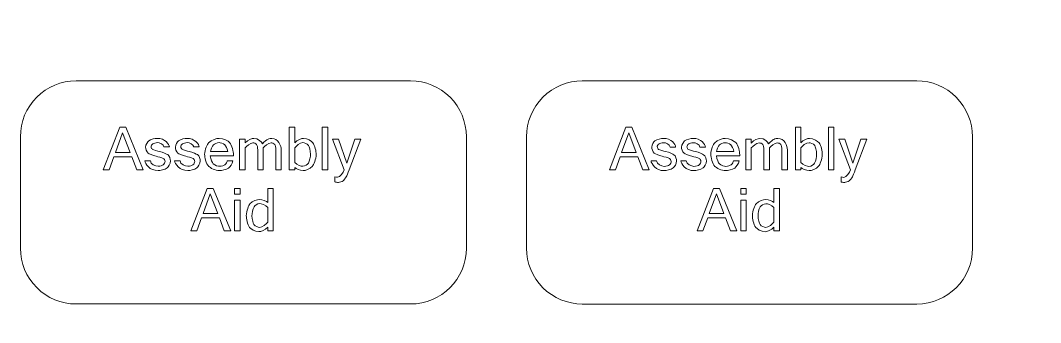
# Model space of a CAD drawing. Header units: inches. Extents: x -18 to -5.3, y 0.3 to 12.1.
# Drawn here: x -14.938 to -10.363, y 3.727 to 5.081 of the extents above; entities that cross this region are included whole.
import ezdxf

# ---------------------------------------------------------------- set-up
doc = ezdxf.new("R2010")
doc.units = ezdxf.units.IN
doc.header["$MEASUREMENT"] = 0
doc.layers.add('VISIBLE', color=7, linetype='Continuous')

msp = doc.modelspace()

# ---------------------------------------------------------------- linework, layer by layer
at = {"layer": 'VISIBLE', "color": 250, "lineweight": 9}
for points, knots in [([(-7.5295, 6.4109), (-7.7089, 6.4796), (-7.8883, 6.5485), (-8.0123, 6.6725), (-8.0123, 6.6725), (-8.1995, 6.8595), (-8.261, 7.1723), (-8.2113, 7.4766), (-8.2113, 7.4766), (-8.1354, 7.9419), (-7.7998, 8.3877), (-7.9305, 8.7112), (-7.9305, 8.7112), (-8.0477, 9.0016), (-8.5405, 9.1936), (-8.9703, 9.1698), (-8.9703, 9.1698), (-9.3434, 9.1491), (-9.6691, 8.9658), (-9.8536, 8.7303), (-9.8536, 8.7303), (-10.501, 7.9043), (-9.4138, 6.4354), (-8.9621, 5.387), (-8.9621, 5.387), (-8.7746, 4.9517), (-8.6966, 4.5889), (-8.3726, 4.0769), (-8.3726, 4.0769), (-8.2668, 3.9097), (-8.1347, 3.7266), (-8.0122, 3.7764), (-8.0122, 3.7764), (-7.9611, 3.7972), (-7.9117, 3.8585), (-7.8549, 3.8929), (-7.8549, 3.8929), (-7.7966, 3.9282), (-7.7305, 3.9353), (-7.6614, 3.9314)], [0, 0, 0, 0, 0.1, 0.1, 0.1, 0.1, 0.2, 0.2, 0.2, 0.2, 0.3, 0.3, 0.3, 0.3, 0.4, 0.4, 0.4, 0.4, 0.5, 0.5, 0.5, 0.5, 0.6, 0.6, 0.6, 0.6, 0.7, 0.7, 0.7, 0.7, 0.8, 0.8, 0.8, 0.8, 0.9, 0.9, 0.9, 0.9, 1, 1, 1, 1]), ([(-14.6877, 4.8099), (-14.754, 4.8099), (-14.8175, 4.7836), (-14.8644, 4.7367), (-14.8644, 4.7367), (-14.9113, 4.6898), (-14.9377, 4.6262), (-14.9377, 4.5599)], [0, 0, 0, 0, 0.5, 0.5, 0.5, 0.5, 1, 1, 1, 1]), ([(-12.9377, 4.5599), (-12.9377, 4.6262), (-12.964, 4.6898), (-13.0109, 4.7367), (-13.0109, 4.7367), (-13.0578, 4.7836), (-13.1213, 4.8099), (-13.1877, 4.8099)], [0, 0, 0, 0, 0.5, 0.5, 0.5, 0.5, 1, 1, 1, 1]), ([(-12.4178, 4.8098), (-12.4841, 4.8098), (-12.5477, 4.7835), (-12.5946, 4.7366), (-12.5946, 4.7366), (-12.6415, 4.6897), (-12.6678, 4.6261), (-12.6678, 4.5598)], [0, 0, 0, 0, 0.5, 0.5, 0.5, 0.5, 1, 1, 1, 1]), ([(-10.6678, 4.5598), (-10.6678, 4.6261), (-10.6942, 4.6897), (-10.7411, 4.7366), (-10.7411, 4.7366), (-10.7879, 4.7835), (-10.8515, 4.8098), (-10.9178, 4.8098)], [0, 0, 0, 0, 0.5, 0.5, 0.5, 0.5, 1, 1, 1, 1]), ([(-14.9377, 4.0599), (-14.9377, 3.9936), (-14.9113, 3.93), (-14.8644, 3.8832), (-14.8644, 3.8832), (-14.8175, 3.8363), (-14.754, 3.8099), (-14.6877, 3.8099)], [0, 0, 0, 0, 0.5, 0.5, 0.5, 0.5, 1, 1, 1, 1]), ([(-12.6678, 4.0598), (-12.6678, 3.9935), (-12.6415, 3.9299), (-12.5946, 3.883), (-12.5946, 3.883), (-12.5477, 3.8362), (-12.4841, 3.8098), (-12.4178, 3.8098)], [0, 0, 0, 0, 0.5, 0.5, 0.5, 0.5, 1, 1, 1, 1])]:
    msp.add_open_spline(points, degree=3, knots=knots, dxfattribs=at)
for points in [[(-13.1877, 4.8099), (-13.1877, 4.8099), (-14.6877, 4.8099), (-14.6877, 4.8099)], [(-13.1877, 4.8099), (-13.1877, 4.8099), (-13.1877, 4.8099), (-13.1877, 4.8099)], [(-10.9178, 4.8098), (-10.9178, 4.8098), (-12.4178, 4.8098), (-12.4178, 4.8098)], [(-10.9178, 4.8098), (-10.9178, 4.8098), (-10.9178, 4.8098), (-10.9178, 4.8098)], [(-14.9377, 4.5599), (-14.9377, 4.5599), (-14.9377, 4.5599), (-14.9377, 4.5599)], [(-14.9377, 4.5599), (-14.9377, 4.5599), (-14.9377, 4.0599), (-14.9377, 4.0599)], [(-12.9377, 4.5599), (-12.9377, 4.5599), (-12.9377, 4.5599), (-12.9377, 4.5599)], [(-12.9377, 4.0599), (-12.9377, 4.0599), (-12.9377, 4.5599), (-12.9377, 4.5599)], [(-12.6678, 4.5598), (-12.6678, 4.5598), (-12.6678, 4.5598), (-12.6678, 4.5598)], [(-12.6678, 4.5598), (-12.6678, 4.5598), (-12.6678, 4.0598), (-12.6678, 4.0598)], [(-10.6678, 4.5598), (-10.6678, 4.5598), (-10.6678, 4.5598), (-10.6678, 4.5598)], [(-10.6678, 4.0598), (-10.6678, 4.0598), (-10.6678, 4.5598), (-10.6678, 4.5598)], [(-13.1877, 3.8099), (-13.0496, 3.8099), (-12.9377, 3.9219), (-12.9377, 4.0599)], [(-10.9178, 3.8098), (-10.7798, 3.8098), (-10.6678, 3.9217), (-10.6678, 4.0598)], [(-14.6877, 3.8099), (-14.6877, 3.8099), (-13.1877, 3.8099), (-13.1877, 3.8099)], [(-13.1877, 3.8099), (-13.1877, 3.8099), (-13.1877, 3.8099), (-13.1877, 3.8099)], [(-12.4178, 3.8098), (-12.4178, 3.8098), (-10.9178, 3.8098), (-10.9178, 3.8098)], [(-10.9178, 3.8098), (-10.9178, 3.8098), (-10.9178, 3.8098), (-10.9178, 3.8098)]]:
    msp.add_open_spline(points, degree=3, dxfattribs=at)
at = {"layer": 'VISIBLE', "color": 1, "lineweight": 9}
for points in [[(-14.5659, 4.411), (-14.5659, 4.411), (-14.4925, 4.6019), (-14.4925, 4.6019)], [(-14.4791, 4.5777), (-14.4791, 4.5777), (-14.5112, 4.4891), (-14.5112, 4.4891)], [(-14.4925, 4.6019), (-14.4925, 4.6019), (-14.4653, 4.6019), (-14.4653, 4.6019)], [(-14.4925, 4.6019), (-14.4925, 4.6019), (-14.4925, 4.6019), (-14.4925, 4.6019)], [(-14.4456, 4.4891), (-14.4456, 4.4891), (-14.4791, 4.5777), (-14.4791, 4.5777)], [(-14.4791, 4.5777), (-14.4791, 4.5777), (-14.4791, 4.5777), (-14.4791, 4.5777)], [(-14.4653, 4.6019), (-14.4653, 4.6019), (-14.3874, 4.411), (-14.3874, 4.411)], [(-14.4653, 4.6019), (-14.4653, 4.6019), (-14.4653, 4.6019), (-14.4653, 4.6019)], [(-13.7323, 4.6019), (-13.7323, 4.6019), (-13.7323, 4.6019), (-13.7323, 4.6019)], [(-13.7323, 4.411), (-13.7323, 4.411), (-13.7323, 4.6019), (-13.7323, 4.6019)], [(-13.7323, 4.6019), (-13.7323, 4.6019), (-13.7077, 4.6019), (-13.7077, 4.6019)], [(-13.7077, 4.6019), (-13.7077, 4.6019), (-13.7077, 4.6019), (-13.7077, 4.6019)], [(-13.7077, 4.6019), (-13.7077, 4.6019), (-13.7077, 4.5325), (-13.7077, 4.5325)], [(-13.7077, 4.6019), (-13.7077, 4.6019), (-13.7077, 4.6019), (-13.7077, 4.6019)], [(-13.5839, 4.6019), (-13.5839, 4.6019), (-13.5839, 4.6019), (-13.5839, 4.6019)], [(-13.5839, 4.411), (-13.5839, 4.411), (-13.5839, 4.6019), (-13.5839, 4.6019)], [(-13.5839, 4.6019), (-13.5839, 4.6019), (-13.5593, 4.6019), (-13.5593, 4.6019)], [(-13.5593, 4.6019), (-13.5593, 4.6019), (-13.5593, 4.6019), (-13.5593, 4.6019)], [(-13.5593, 4.6019), (-13.5593, 4.6019), (-13.5593, 4.6019), (-13.5593, 4.6019)], [(-13.5593, 4.6019), (-13.5593, 4.6019), (-13.5593, 4.411), (-13.5593, 4.411)], [(-12.2961, 4.4108), (-12.2961, 4.4108), (-12.2227, 4.6018), (-12.2227, 4.6018)], [(-12.2093, 4.5775), (-12.2093, 4.5775), (-12.2414, 4.489), (-12.2414, 4.489)], [(-12.2227, 4.6018), (-12.2227, 4.6018), (-12.1955, 4.6018), (-12.1955, 4.6018)], [(-12.2227, 4.6018), (-12.2227, 4.6018), (-12.2227, 4.6018), (-12.2227, 4.6018)], [(-12.1757, 4.489), (-12.1757, 4.489), (-12.2093, 4.5775), (-12.2093, 4.5775)], [(-12.2093, 4.5775), (-12.2093, 4.5775), (-12.2093, 4.5775), (-12.2093, 4.5775)], [(-12.1955, 4.6018), (-12.1955, 4.6018), (-12.1176, 4.4108), (-12.1176, 4.4108)], [(-12.1955, 4.6018), (-12.1955, 4.6018), (-12.1955, 4.6018), (-12.1955, 4.6018)], [(-11.4625, 4.6018), (-11.4625, 4.6018), (-11.4625, 4.6018), (-11.4625, 4.6018)], [(-11.4625, 4.4108), (-11.4625, 4.4108), (-11.4625, 4.6018), (-11.4625, 4.6018)], [(-11.4625, 4.6018), (-11.4625, 4.6018), (-11.4379, 4.6018), (-11.4379, 4.6018)], [(-11.4379, 4.6018), (-11.4379, 4.6018), (-11.4379, 4.6018), (-11.4379, 4.6018)], [(-11.4379, 4.6018), (-11.4379, 4.6018), (-11.4379, 4.5324), (-11.4379, 4.5324)], [(-11.4379, 4.6018), (-11.4379, 4.6018), (-11.4379, 4.6018), (-11.4379, 4.6018)], [(-11.3141, 4.6018), (-11.3141, 4.6018), (-11.3141, 4.6018), (-11.3141, 4.6018)], [(-11.3141, 4.4108), (-11.3141, 4.4108), (-11.3141, 4.6018), (-11.3141, 4.6018)], [(-11.3141, 4.6018), (-11.3141, 4.6018), (-11.2895, 4.6018), (-11.2895, 4.6018)], [(-11.2895, 4.6018), (-11.2895, 4.6018), (-11.2895, 4.6018), (-11.2895, 4.6018)], [(-11.2895, 4.6018), (-11.2895, 4.6018), (-11.2895, 4.6018), (-11.2895, 4.6018)], [(-11.2895, 4.6018), (-11.2895, 4.6018), (-11.2895, 4.4108), (-11.2895, 4.4108)], [(-14.3762, 4.5125), (-14.3762, 4.524), (-14.3669, 4.5372), (-14.3622, 4.541)], [(-14.3622, 4.541), (-14.3529, 4.5485), (-14.3326, 4.5523), (-14.3247, 4.5523)], [(-14.3231, 4.5331), (-14.3313, 4.5331), (-14.3408, 4.53), (-14.3435, 4.5284)], [(-14.3247, 4.5523), (-14.2886, 4.5523), (-14.2697, 4.5265), (-14.2693, 4.5136)], [(-14.2938, 4.5136), (-14.2946, 4.5266), (-14.3137, 4.5331), (-14.3231, 4.5331)], [(-14.2428, 4.5125), (-14.2428, 4.524), (-14.2335, 4.5372), (-14.2288, 4.541)], [(-14.2288, 4.541), (-14.2195, 4.5485), (-14.1992, 4.5523), (-14.1914, 4.5523)], [(-14.1897, 4.5331), (-14.1979, 4.5331), (-14.2074, 4.53), (-14.2101, 4.5284)], [(-14.1914, 4.5523), (-14.1552, 4.5523), (-14.1363, 4.5265), (-14.1359, 4.5136)], [(-14.1604, 4.5136), (-14.1612, 4.5266), (-14.1804, 4.5331), (-14.1897, 4.5331)], [(-14.1115, 4.48), (-14.1115, 4.5025), (-14.0995, 4.5266), (-14.0935, 4.533)], [(-14.0935, 4.533), (-14.0816, 4.5459), (-14.0564, 4.5523), (-14.0467, 4.5523)], [(-14.0467, 4.5331), (-14.0566, 4.5331), (-14.0685, 4.5265), (-14.072, 4.5233)], [(-14.0467, 4.5523), (-14.0271, 4.5523), (-14.0054, 4.5397), (-13.9996, 4.5334)], [(-14.0212, 4.5232), (-14.0282, 4.5298), (-14.0417, 4.5331), (-14.0467, 4.5331)], [(-13.9996, 4.5334), (-13.9878, 4.5208), (-13.9819, 4.4915), (-13.9819, 4.48)], [(-13.9544, 4.5491), (-13.9544, 4.5491), (-13.9298, 4.5491), (-13.9298, 4.5491)], [(-13.9544, 4.5491), (-13.9544, 4.5491), (-13.9544, 4.5491), (-13.9544, 4.5491)], [(-13.9544, 4.411), (-13.9544, 4.411), (-13.9544, 4.5491), (-13.9544, 4.5491)], [(-13.9298, 4.5316), (-13.9182, 4.5454), (-13.8982, 4.5523), (-13.8912, 4.5523)], [(-13.9298, 4.5491), (-13.9298, 4.5491), (-13.9298, 4.5491), (-13.9298, 4.5491)], [(-13.9298, 4.5491), (-13.9298, 4.5491), (-13.9298, 4.5491), (-13.9298, 4.5491)], [(-13.9298, 4.5491), (-13.9298, 4.5491), (-13.9298, 4.5316), (-13.9298, 4.5316)], [(-13.8949, 4.532), (-13.9068, 4.532), (-13.9241, 4.5173), (-13.9298, 4.5099)], [(-13.8782, 4.5248), (-13.8815, 4.5296), (-13.891, 4.532), (-13.8949, 4.532)], [(-13.8912, 4.5523), (-13.8709, 4.5523), (-13.8553, 4.5356), (-13.8525, 4.5273)], [(-13.8525, 4.5273), (-13.8432, 4.5381), (-13.8322, 4.5465), (-13.829, 4.5479)], [(-13.8137, 4.532), (-13.8256, 4.532), (-13.843, 4.5173), (-13.8488, 4.5099)], [(-13.829, 4.5479), (-13.8226, 4.5508), (-13.8132, 4.5523), (-13.8101, 4.5523)], [(-13.7972, 4.5248), (-13.8005, 4.5296), (-13.8099, 4.532), (-13.8137, 4.532)], [(-13.8101, 4.5523), (-13.7818, 4.5523), (-13.7676, 4.5183), (-13.7676, 4.5013)], [(-13.7077, 4.5325), (-13.6967, 4.5457), (-13.6759, 4.5523), (-13.6682, 4.5523)], [(-13.6704, 4.5331), (-13.684, 4.5331), (-13.7021, 4.5173), (-13.7077, 4.5094)], [(-13.6456, 4.5199), (-13.6516, 4.5287), (-13.6651, 4.5331), (-13.6704, 4.5331)], [(-13.6682, 4.5523), (-13.6501, 4.5523), (-13.6312, 4.5394), (-13.6262, 4.533)], [(-13.6262, 4.533), (-13.6163, 4.5202), (-13.6114, 4.492), (-13.6114, 4.4812)], [(-13.5376, 4.5491), (-13.5376, 4.5491), (-13.5111, 4.5491), (-13.5111, 4.5491)], [(-13.4854, 4.411), (-13.4854, 4.411), (-13.5376, 4.5491), (-13.5376, 4.5491)], [(-13.5111, 4.5491), (-13.5111, 4.5491), (-13.4745, 4.441), (-13.4745, 4.441)], [(-13.5111, 4.5491), (-13.5111, 4.5491), (-13.5111, 4.5491), (-13.5111, 4.5491)], [(-13.4745, 4.441), (-13.4745, 4.441), (-13.4379, 4.5491), (-13.4379, 4.5491)], [(-13.4113, 4.5491), (-13.4113, 4.5491), (-13.4635, 4.411), (-13.4635, 4.411)], [(-13.4379, 4.5491), (-13.4379, 4.5491), (-13.4379, 4.5491), (-13.4379, 4.5491)], [(-13.4379, 4.5491), (-13.4379, 4.5491), (-13.4113, 4.5491), (-13.4113, 4.5491)], [(-13.4113, 4.5491), (-13.4113, 4.5491), (-13.4113, 4.5491), (-13.4113, 4.5491)], [(-13.4113, 4.5491), (-13.4113, 4.5491), (-13.4113, 4.5491), (-13.4113, 4.5491)], [(-12.1064, 4.5124), (-12.1064, 4.5239), (-12.0971, 4.5371), (-12.0924, 4.5409)], [(-12.0924, 4.5409), (-12.083, 4.5484), (-12.0628, 4.5522), (-12.0549, 4.5522)], [(-12.0533, 4.533), (-12.0615, 4.533), (-12.071, 4.5299), (-12.0737, 4.5283)], [(-12.0549, 4.5522), (-12.0187, 4.5522), (-11.9999, 4.5264), (-11.9995, 4.5135)], [(-12.024, 4.5135), (-12.0248, 4.5265), (-12.0439, 4.533), (-12.0533, 4.533)], [(-11.973, 4.5124), (-11.973, 4.5239), (-11.9637, 4.5371), (-11.959, 4.5409)], [(-11.959, 4.5409), (-11.9496, 4.5484), (-11.9294, 4.5522), (-11.9215, 4.5522)], [(-11.9199, 4.533), (-11.9281, 4.533), (-11.9376, 4.5299), (-11.9403, 4.5283)], [(-11.9215, 4.5522), (-11.8853, 4.5522), (-11.8665, 4.5264), (-11.8661, 4.5135)], [(-11.8906, 4.5135), (-11.8914, 4.5265), (-11.9105, 4.533), (-11.9199, 4.533)], [(-11.8417, 4.4799), (-11.8417, 4.5024), (-11.8297, 4.5265), (-11.8237, 4.5329)], [(-11.8237, 4.5329), (-11.8118, 4.5457), (-11.7865, 4.5522), (-11.7769, 4.5522)], [(-11.7769, 4.533), (-11.7867, 4.533), (-11.7987, 4.5264), (-11.8022, 4.5231)], [(-11.7769, 4.5522), (-11.7572, 4.5522), (-11.7356, 4.5396), (-11.7297, 4.5333)], [(-11.7514, 4.5231), (-11.7584, 4.5297), (-11.7719, 4.533), (-11.7769, 4.533)], [(-11.7297, 4.5333), (-11.718, 4.5207), (-11.7121, 4.4914), (-11.7121, 4.4799)], [(-11.6846, 4.549), (-11.6846, 4.549), (-11.66, 4.549), (-11.66, 4.549)], [(-11.6846, 4.549), (-11.6846, 4.549), (-11.6846, 4.549), (-11.6846, 4.549)], [(-11.6846, 4.4108), (-11.6846, 4.4108), (-11.6846, 4.549), (-11.6846, 4.549)], [(-11.66, 4.5314), (-11.6484, 4.5453), (-11.6284, 4.5522), (-11.6213, 4.5522)], [(-11.66, 4.549), (-11.66, 4.549), (-11.66, 4.549), (-11.66, 4.549)], [(-11.66, 4.549), (-11.66, 4.549), (-11.66, 4.549), (-11.66, 4.549)], [(-11.66, 4.549), (-11.66, 4.549), (-11.66, 4.5314), (-11.66, 4.5314)], [(-11.6251, 4.5319), (-11.637, 4.5319), (-11.6543, 4.5172), (-11.66, 4.5098)], [(-11.6084, 4.5247), (-11.6117, 4.5295), (-11.6211, 4.5319), (-11.6251, 4.5319)], [(-11.6213, 4.5522), (-11.6011, 4.5522), (-11.5854, 4.5355), (-11.5827, 4.5272)], [(-11.5827, 4.5272), (-11.5734, 4.538), (-11.5624, 4.5464), (-11.5592, 4.5478)], [(-11.5439, 4.5319), (-11.5558, 4.5319), (-11.5732, 4.5172), (-11.579, 4.5098)], [(-11.5592, 4.5478), (-11.5528, 4.5507), (-11.5434, 4.5522), (-11.5403, 4.5522)], [(-11.5274, 4.5247), (-11.5307, 4.5295), (-11.5401, 4.5319), (-11.5439, 4.5319)], [(-11.5403, 4.5522), (-11.512, 4.5522), (-11.4978, 4.5182), (-11.4978, 4.5012)], [(-11.4379, 4.5324), (-11.4269, 4.5456), (-11.4061, 4.5522), (-11.3984, 4.5522)], [(-11.4005, 4.533), (-11.4142, 4.533), (-11.4322, 4.5172), (-11.4379, 4.5093)], [(-11.3758, 4.5198), (-11.3818, 4.5286), (-11.3953, 4.533), (-11.4005, 4.533)], [(-11.3984, 4.5522), (-11.3803, 4.5522), (-11.3614, 4.5393), (-11.3564, 4.5329)], [(-11.3564, 4.5329), (-11.3465, 4.5201), (-11.3416, 4.4919), (-11.3416, 4.4811)], [(-11.2678, 4.549), (-11.2678, 4.549), (-11.2413, 4.549), (-11.2413, 4.549)], [(-11.2156, 4.4108), (-11.2156, 4.4108), (-11.2678, 4.549), (-11.2678, 4.549)], [(-11.2413, 4.549), (-11.2413, 4.549), (-11.2046, 4.4409), (-11.2046, 4.4409)], [(-11.2413, 4.549), (-11.2413, 4.549), (-11.2413, 4.549), (-11.2413, 4.549)], [(-11.2046, 4.4409), (-11.2046, 4.4409), (-11.1681, 4.549), (-11.1681, 4.549)], [(-11.1415, 4.549), (-11.1415, 4.549), (-11.1937, 4.4108), (-11.1937, 4.4108)], [(-11.1681, 4.549), (-11.1681, 4.549), (-11.1681, 4.549), (-11.1681, 4.549)], [(-11.1681, 4.549), (-11.1681, 4.549), (-11.1415, 4.549), (-11.1415, 4.549)], [(-11.1415, 4.549), (-11.1415, 4.549), (-11.1415, 4.549), (-11.1415, 4.549)], [(-11.1415, 4.549), (-11.1415, 4.549), (-11.1415, 4.549), (-11.1415, 4.549)], [(-14.5112, 4.4891), (-14.5112, 4.4891), (-14.4456, 4.4891), (-14.4456, 4.4891)], [(-14.4456, 4.4891), (-14.4456, 4.4891), (-14.4456, 4.4891), (-14.4456, 4.4891)], [(-14.3649, 4.486), (-14.3725, 4.491), (-14.3762, 4.5062), (-14.3762, 4.5125)], [(-14.3292, 4.4723), (-14.3455, 4.4764), (-14.3612, 4.4834), (-14.3649, 4.486)], [(-14.3435, 4.5284), (-14.349, 4.5253), (-14.3517, 4.5178), (-14.3517, 4.5148)], [(-14.3517, 4.5148), (-14.3517, 4.5094), (-14.3475, 4.5043), (-14.3455, 4.5031)], [(-14.3455, 4.5031), (-14.3413, 4.5007), (-14.3225, 4.4955), (-14.3142, 4.4935)], [(-14.3142, 4.4935), (-14.2975, 4.4894), (-14.281, 4.482), (-14.2769, 4.4793)], [(-14.2693, 4.5136), (-14.2693, 4.5136), (-14.2938, 4.5136), (-14.2938, 4.5136)], [(-14.2693, 4.5136), (-14.2693, 4.5136), (-14.2693, 4.5136), (-14.2693, 4.5136)], [(-14.2315, 4.486), (-14.2391, 4.491), (-14.2428, 4.5062), (-14.2428, 4.5125)], [(-14.1958, 4.4723), (-14.2121, 4.4764), (-14.2278, 4.4834), (-14.2315, 4.486)], [(-14.2101, 4.5284), (-14.2156, 4.5253), (-14.2183, 4.5178), (-14.2183, 4.5148)], [(-14.2183, 4.5148), (-14.2183, 4.5094), (-14.2141, 4.5043), (-14.2121, 4.5031)], [(-14.2121, 4.5031), (-14.2079, 4.5007), (-14.1891, 4.4955), (-14.1808, 4.4935)], [(-14.1808, 4.4935), (-14.1641, 4.4894), (-14.1476, 4.482), (-14.1435, 4.4793)], [(-14.1359, 4.5136), (-14.1359, 4.5136), (-14.1604, 4.5136), (-14.1604, 4.5136)], [(-14.1359, 4.5136), (-14.1359, 4.5136), (-14.1359, 4.5136), (-14.1359, 4.5136)], [(-14.072, 4.5233), (-14.079, 4.5167), (-14.0844, 4.5001), (-14.0854, 4.4934)], [(-14.0854, 4.4934), (-14.0854, 4.4934), (-14.0079, 4.4934), (-14.0079, 4.4934)], [(-14.0079, 4.4934), (-14.0098, 4.5067), (-14.0178, 4.5199), (-14.0212, 4.5232)], [(-14.0079, 4.4934), (-14.0079, 4.4934), (-14.0079, 4.4934), (-14.0079, 4.4934)], [(-13.9298, 4.5099), (-13.9298, 4.5099), (-13.9298, 4.5099), (-13.9298, 4.5099)], [(-13.9298, 4.5099), (-13.9298, 4.5099), (-13.9298, 4.411), (-13.9298, 4.411)], [(-13.8733, 4.5003), (-13.8733, 4.5118), (-13.8766, 4.5223), (-13.8782, 4.5248)], [(-13.8733, 4.5003), (-13.8733, 4.5003), (-13.8733, 4.5003), (-13.8733, 4.5003)], [(-13.8733, 4.411), (-13.8733, 4.411), (-13.8733, 4.5003), (-13.8733, 4.5003)], [(-13.8488, 4.5099), (-13.8488, 4.5099), (-13.8488, 4.5099), (-13.8488, 4.5099)], [(-13.8488, 4.5099), (-13.8488, 4.5099), (-13.8488, 4.411), (-13.8488, 4.411)], [(-13.7922, 4.5003), (-13.7922, 4.5118), (-13.7956, 4.5223), (-13.7972, 4.5248)], [(-13.7922, 4.5003), (-13.7922, 4.5003), (-13.7922, 4.5003), (-13.7922, 4.5003)], [(-13.7922, 4.411), (-13.7922, 4.411), (-13.7922, 4.5003), (-13.7922, 4.5003)], [(-13.7676, 4.5013), (-13.7676, 4.5013), (-13.7676, 4.5013), (-13.7676, 4.5013)], [(-13.7676, 4.5013), (-13.7676, 4.5013), (-13.7676, 4.411), (-13.7676, 4.411)], [(-13.7077, 4.5094), (-13.7077, 4.5094), (-13.7077, 4.5094), (-13.7077, 4.5094)], [(-13.7077, 4.5094), (-13.7077, 4.5094), (-13.7077, 4.4438), (-13.7077, 4.4438)], [(-13.6368, 4.4812), (-13.6368, 4.4982), (-13.6427, 4.5155), (-13.6456, 4.5199)], [(-12.2414, 4.489), (-12.2414, 4.489), (-12.1757, 4.489), (-12.1757, 4.489)], [(-12.1757, 4.489), (-12.1757, 4.489), (-12.1757, 4.489), (-12.1757, 4.489)], [(-12.0951, 4.4858), (-12.1026, 4.4909), (-12.1064, 4.5061), (-12.1064, 4.5124)], [(-12.0594, 4.4722), (-12.0757, 4.4763), (-12.0914, 4.4833), (-12.0951, 4.4858)], [(-12.0737, 4.5283), (-12.0792, 4.5252), (-12.0819, 4.5176), (-12.0819, 4.5147)], [(-12.0819, 4.5147), (-12.0819, 4.5092), (-12.0777, 4.5042), (-12.0756, 4.503)], [(-12.0756, 4.503), (-12.0715, 4.5006), (-12.0527, 4.4954), (-12.0443, 4.4934)], [(-12.0443, 4.4934), (-12.0276, 4.4893), (-12.0112, 4.4819), (-12.0071, 4.4792)], [(-11.9995, 4.5135), (-11.9995, 4.5135), (-12.024, 4.5135), (-12.024, 4.5135)], [(-11.9995, 4.5135), (-11.9995, 4.5135), (-11.9995, 4.5135), (-11.9995, 4.5135)], [(-11.9617, 4.4858), (-11.9692, 4.4909), (-11.973, 4.5061), (-11.973, 4.5124)], [(-11.926, 4.4722), (-11.9423, 4.4763), (-11.958, 4.4833), (-11.9617, 4.4858)], [(-11.9403, 4.5283), (-11.9458, 4.5252), (-11.9485, 4.5176), (-11.9485, 4.5147)], [(-11.9485, 4.5147), (-11.9485, 4.5092), (-11.9443, 4.5042), (-11.9422, 4.503)], [(-11.9422, 4.503), (-11.9381, 4.5006), (-11.9193, 4.4954), (-11.9109, 4.4934)], [(-11.9109, 4.4934), (-11.8942, 4.4893), (-11.8778, 4.4819), (-11.8737, 4.4792)], [(-11.8661, 4.5135), (-11.8661, 4.5135), (-11.8906, 4.5135), (-11.8906, 4.5135)], [(-11.8661, 4.5135), (-11.8661, 4.5135), (-11.8661, 4.5135), (-11.8661, 4.5135)], [(-11.8022, 4.5231), (-11.8092, 4.5166), (-11.8146, 4.4999), (-11.8156, 4.4933)], [(-11.8156, 4.4933), (-11.8156, 4.4933), (-11.738, 4.4933), (-11.738, 4.4933)], [(-11.738, 4.4933), (-11.74, 4.5065), (-11.7479, 4.5198), (-11.7514, 4.5231)], [(-11.738, 4.4933), (-11.738, 4.4933), (-11.738, 4.4933), (-11.738, 4.4933)], [(-11.66, 4.5098), (-11.66, 4.5098), (-11.66, 4.5098), (-11.66, 4.5098)], [(-11.66, 4.5098), (-11.66, 4.5098), (-11.66, 4.4108), (-11.66, 4.4108)], [(-11.6035, 4.5002), (-11.6035, 4.5117), (-11.6068, 4.5222), (-11.6084, 4.5247)], [(-11.6035, 4.5002), (-11.6035, 4.5002), (-11.6035, 4.5002), (-11.6035, 4.5002)], [(-11.6035, 4.4108), (-11.6035, 4.4108), (-11.6035, 4.5002), (-11.6035, 4.5002)], [(-11.579, 4.5098), (-11.579, 4.5098), (-11.579, 4.5098), (-11.579, 4.5098)], [(-11.579, 4.5098), (-11.579, 4.5098), (-11.579, 4.4108), (-11.579, 4.4108)], [(-11.5224, 4.5002), (-11.5224, 4.5117), (-11.5257, 4.5222), (-11.5274, 4.5247)], [(-11.5224, 4.5002), (-11.5224, 4.5002), (-11.5224, 4.5002), (-11.5224, 4.5002)], [(-11.5224, 4.4108), (-11.5224, 4.4108), (-11.5224, 4.5002), (-11.5224, 4.5002)], [(-11.4978, 4.5012), (-11.4978, 4.5012), (-11.4978, 4.5012), (-11.4978, 4.5012)], [(-11.4978, 4.5012), (-11.4978, 4.5012), (-11.4978, 4.4108), (-11.4978, 4.4108)], [(-11.4379, 4.5093), (-11.4379, 4.5093), (-11.4379, 4.5093), (-11.4379, 4.5093)], [(-11.4379, 4.5093), (-11.4379, 4.5093), (-11.4379, 4.4437), (-11.4379, 4.4437)], [(-11.3669, 4.4811), (-11.3669, 4.4981), (-11.3729, 4.5154), (-11.3758, 4.5198)], [(-14.518, 4.4691), (-14.518, 4.4691), (-14.5391, 4.411), (-14.5391, 4.411)], [(-14.518, 4.4691), (-14.518, 4.4691), (-14.518, 4.4691), (-14.518, 4.4691)], [(-14.438, 4.4691), (-14.438, 4.4691), (-14.518, 4.4691), (-14.518, 4.4691)], [(-14.416, 4.411), (-14.416, 4.411), (-14.438, 4.4691), (-14.438, 4.4691)], [(-14.438, 4.4691), (-14.438, 4.4691), (-14.438, 4.4691), (-14.438, 4.4691)], [(-14.3794, 4.4523), (-14.3794, 4.4523), (-14.3548, 4.4523), (-14.3548, 4.4523)], [(-14.3202, 4.4077), (-14.3579, 4.4077), (-14.3786, 4.4374), (-14.3794, 4.4523)], [(-14.3548, 4.4523), (-14.3546, 4.4354), (-14.3318, 4.427), (-14.3205, 4.427)], [(-14.3548, 4.4523), (-14.3548, 4.4523), (-14.3548, 4.4523), (-14.3548, 4.4523)], [(-14.297, 4.4623), (-14.3022, 4.4649), (-14.3211, 4.4702), (-14.3292, 4.4723)], [(-14.2972, 4.4333), (-14.2919, 4.4375), (-14.2892, 4.4459), (-14.2892, 4.4491)], [(-14.2892, 4.4491), (-14.2892, 4.4554), (-14.2944, 4.4611), (-14.297, 4.4623)], [(-14.2647, 4.4515), (-14.2647, 4.4389), (-14.2747, 4.4243), (-14.2797, 4.4201)], [(-14.2769, 4.4793), (-14.2688, 4.4739), (-14.2647, 4.4581), (-14.2647, 4.4515)], [(-14.1868, 4.4077), (-14.2245, 4.4077), (-14.2452, 4.4374), (-14.246, 4.4523)], [(-14.246, 4.4523), (-14.246, 4.4523), (-14.2214, 4.4523), (-14.2214, 4.4523)], [(-14.2214, 4.4523), (-14.2212, 4.4354), (-14.1984, 4.427), (-14.1871, 4.427)], [(-14.2214, 4.4523), (-14.2214, 4.4523), (-14.2214, 4.4523), (-14.2214, 4.4523)], [(-14.1636, 4.4623), (-14.1688, 4.4649), (-14.1877, 4.4702), (-14.1958, 4.4723)], [(-14.1638, 4.4333), (-14.1585, 4.4375), (-14.1558, 4.4459), (-14.1558, 4.4491)], [(-14.1558, 4.4491), (-14.1558, 4.4554), (-14.161, 4.4611), (-14.1636, 4.4623)], [(-14.1313, 4.4515), (-14.1313, 4.4389), (-14.1413, 4.4243), (-14.1463, 4.4201)], [(-14.1435, 4.4793), (-14.1354, 4.4739), (-14.1313, 4.4581), (-14.1313, 4.4515)], [(-14.093, 4.4268), (-14.1053, 4.4395), (-14.1115, 4.4686), (-14.1115, 4.48)], [(-14.086, 4.4741), (-14.0849, 4.4581), (-14.0766, 4.4424), (-14.0727, 4.4385)], [(-13.9819, 4.4741), (-13.9819, 4.4741), (-14.086, 4.4741), (-14.086, 4.4741)], [(-14.0727, 4.4385), (-14.065, 4.4308), (-14.0497, 4.427), (-14.044, 4.427)], [(-14.0207, 4.4336), (-14.0138, 4.438), (-14.0101, 4.4482), (-14.0099, 4.4523)], [(-14.0099, 4.4523), (-14.0099, 4.4523), (-13.9845, 4.4523), (-13.9845, 4.4523)], [(-13.9845, 4.4523), (-13.9864, 4.438), (-13.9984, 4.4232), (-14.0039, 4.4193)], [(-13.9845, 4.4523), (-13.9845, 4.4523), (-13.9845, 4.4523), (-13.9845, 4.4523)], [(-13.9819, 4.48), (-13.9819, 4.48), (-13.9819, 4.48), (-13.9819, 4.48)], [(-13.9819, 4.48), (-13.9819, 4.48), (-13.9819, 4.4741), (-13.9819, 4.4741)], [(-13.9819, 4.4741), (-13.9819, 4.4741), (-13.9819, 4.4741), (-13.9819, 4.4741)], [(-13.7077, 4.4438), (-13.6971, 4.4326), (-13.6782, 4.427), (-13.6714, 4.427)], [(-13.6714, 4.427), (-13.6608, 4.427), (-13.6493, 4.4361), (-13.6461, 4.4406)], [(-13.6461, 4.4406), (-13.6399, 4.4497), (-13.6368, 4.4722), (-13.6368, 4.4812)], [(-13.6114, 4.4812), (-13.6114, 4.4585), (-13.6224, 4.434), (-13.628, 4.4275)], [(-12.2482, 4.4689), (-12.2482, 4.4689), (-12.2693, 4.4108), (-12.2693, 4.4108)], [(-12.2482, 4.4689), (-12.2482, 4.4689), (-12.2482, 4.4689), (-12.2482, 4.4689)], [(-12.1682, 4.4689), (-12.1682, 4.4689), (-12.2482, 4.4689), (-12.2482, 4.4689)], [(-12.1461, 4.4108), (-12.1461, 4.4108), (-12.1682, 4.4689), (-12.1682, 4.4689)], [(-12.1682, 4.4689), (-12.1682, 4.4689), (-12.1682, 4.4689), (-12.1682, 4.4689)], [(-12.1096, 4.4522), (-12.1096, 4.4522), (-12.085, 4.4522), (-12.085, 4.4522)], [(-12.0504, 4.4076), (-12.0881, 4.4076), (-12.1087, 4.4373), (-12.1096, 4.4522)], [(-12.085, 4.4522), (-12.0848, 4.4353), (-12.062, 4.4269), (-12.0506, 4.4269)], [(-12.085, 4.4522), (-12.085, 4.4522), (-12.085, 4.4522), (-12.085, 4.4522)], [(-12.0272, 4.4622), (-12.0324, 4.4648), (-12.0513, 4.4701), (-12.0594, 4.4722)], [(-12.0274, 4.4332), (-12.0221, 4.4374), (-12.0194, 4.4458), (-12.0194, 4.449)], [(-12.0194, 4.449), (-12.0194, 4.4553), (-12.0246, 4.4609), (-12.0272, 4.4622)], [(-11.9949, 4.4514), (-11.9949, 4.4387), (-12.0049, 4.4242), (-12.0099, 4.42)], [(-12.0071, 4.4792), (-11.9989, 4.4738), (-11.9949, 4.4579), (-11.9949, 4.4514)], [(-11.9169, 4.4076), (-11.9547, 4.4076), (-11.9754, 4.4373), (-11.9762, 4.4522)], [(-11.9762, 4.4522), (-11.9762, 4.4522), (-11.9516, 4.4522), (-11.9516, 4.4522)], [(-11.9516, 4.4522), (-11.9514, 4.4353), (-11.9286, 4.4269), (-11.9172, 4.4269)], [(-11.9516, 4.4522), (-11.9516, 4.4522), (-11.9516, 4.4522), (-11.9516, 4.4522)], [(-11.8938, 4.4622), (-11.899, 4.4648), (-11.9179, 4.4701), (-11.926, 4.4722)], [(-11.894, 4.4332), (-11.8887, 4.4374), (-11.886, 4.4458), (-11.886, 4.449)], [(-11.886, 4.449), (-11.886, 4.4553), (-11.8912, 4.4609), (-11.8938, 4.4622)], [(-11.8615, 4.4514), (-11.8615, 4.4387), (-11.8715, 4.4242), (-11.8765, 4.42)], [(-11.8737, 4.4792), (-11.8656, 4.4738), (-11.8615, 4.4579), (-11.8615, 4.4514)], [(-11.8232, 4.4267), (-11.8355, 4.4394), (-11.8417, 4.4685), (-11.8417, 4.4799)], [(-11.8162, 4.474), (-11.8151, 4.458), (-11.8068, 4.4423), (-11.8029, 4.4384)], [(-11.7121, 4.474), (-11.7121, 4.474), (-11.8162, 4.474), (-11.8162, 4.474)], [(-11.8029, 4.4384), (-11.7952, 4.4307), (-11.7799, 4.4269), (-11.7742, 4.4269)], [(-11.7509, 4.4335), (-11.744, 4.4378), (-11.7403, 4.4481), (-11.7401, 4.4522)], [(-11.7401, 4.4522), (-11.7401, 4.4522), (-11.7147, 4.4522), (-11.7147, 4.4522)], [(-11.7147, 4.4522), (-11.7166, 4.4379), (-11.7285, 4.4231), (-11.734, 4.4192)], [(-11.7147, 4.4522), (-11.7147, 4.4522), (-11.7147, 4.4522), (-11.7147, 4.4522)], [(-11.7121, 4.4799), (-11.7121, 4.4799), (-11.7121, 4.4799), (-11.7121, 4.4799)], [(-11.7121, 4.4799), (-11.7121, 4.4799), (-11.7121, 4.474), (-11.7121, 4.474)], [(-11.7121, 4.474), (-11.7121, 4.474), (-11.7121, 4.474), (-11.7121, 4.474)], [(-11.4379, 4.4437), (-11.4273, 4.4325), (-11.4084, 4.4269), (-11.4016, 4.4269)], [(-11.4016, 4.4269), (-11.391, 4.4269), (-11.3794, 4.4359), (-11.3763, 4.4405)], [(-11.3763, 4.4405), (-11.3701, 4.4496), (-11.3669, 4.4721), (-11.3669, 4.4811)], [(-11.3416, 4.4811), (-11.3416, 4.4584), (-11.3526, 4.4339), (-11.3582, 4.4273)], [(-14.5391, 4.411), (-14.5391, 4.411), (-14.5659, 4.411), (-14.5659, 4.411)], [(-14.5391, 4.411), (-14.5391, 4.411), (-14.5391, 4.411), (-14.5391, 4.411)], [(-14.3874, 4.411), (-14.3874, 4.411), (-14.416, 4.411), (-14.416, 4.411)], [(-14.3874, 4.411), (-14.3874, 4.411), (-14.3874, 4.411), (-14.3874, 4.411)], [(-14.3205, 4.427), (-14.3103, 4.427), (-14.2999, 4.4312), (-14.2972, 4.4333)], [(-14.2797, 4.4201), (-14.2898, 4.4119), (-14.3117, 4.4077), (-14.3202, 4.4077)], [(-14.1871, 4.427), (-14.1769, 4.427), (-14.1665, 4.4312), (-14.1638, 4.4333)], [(-14.1463, 4.4201), (-14.1564, 4.4119), (-14.1783, 4.4077), (-14.1868, 4.4077)], [(-14.044, 4.4077), (-14.0643, 4.4077), (-14.0868, 4.4204), (-14.093, 4.4268)], [(-14.044, 4.427), (-14.0354, 4.427), (-14.0242, 4.4314), (-14.0207, 4.4336)], [(-14.0039, 4.4193), (-14.0149, 4.4116), (-14.0361, 4.4077), (-14.044, 4.4077)], [(-13.9298, 4.411), (-13.9298, 4.411), (-13.9544, 4.411), (-13.9544, 4.411)], [(-13.9298, 4.411), (-13.9298, 4.411), (-13.9298, 4.411), (-13.9298, 4.411)], [(-13.8488, 4.411), (-13.8488, 4.411), (-13.8733, 4.411), (-13.8733, 4.411)], [(-13.8488, 4.411), (-13.8488, 4.411), (-13.8488, 4.411), (-13.8488, 4.411)], [(-13.7676, 4.411), (-13.7676, 4.411), (-13.7922, 4.411), (-13.7922, 4.411)], [(-13.7676, 4.411), (-13.7676, 4.411), (-13.7676, 4.411), (-13.7676, 4.411)], [(-13.7077, 4.411), (-13.7077, 4.411), (-13.7323, 4.411), (-13.7323, 4.411)], [(-13.6699, 4.4077), (-13.6848, 4.4077), (-13.7025, 4.417), (-13.7077, 4.4216)], [(-13.7077, 4.4216), (-13.7077, 4.4216), (-13.7077, 4.4216), (-13.7077, 4.4216)], [(-13.7077, 4.4216), (-13.7077, 4.4216), (-13.7077, 4.411), (-13.7077, 4.411)], [(-13.7077, 4.411), (-13.7077, 4.411), (-13.7077, 4.411), (-13.7077, 4.411)], [(-13.628, 4.4275), (-13.639, 4.4143), (-13.6614, 4.4077), (-13.6699, 4.4077)], [(-13.5593, 4.411), (-13.5593, 4.411), (-13.5839, 4.411), (-13.5839, 4.411)], [(-13.5593, 4.411), (-13.5593, 4.411), (-13.5593, 4.411), (-13.5593, 4.411)], [(-13.5153, 4.3777), (-13.5031, 4.3777), (-13.4893, 4.3999), (-13.4854, 4.411)], [(-13.4635, 4.411), (-13.4686, 4.3977), (-13.4747, 4.384), (-13.4764, 4.3804)], [(-12.2693, 4.4108), (-12.2693, 4.4108), (-12.2961, 4.4108), (-12.2961, 4.4108)], [(-12.2693, 4.4108), (-12.2693, 4.4108), (-12.2693, 4.4108), (-12.2693, 4.4108)], [(-12.1176, 4.4108), (-12.1176, 4.4108), (-12.1461, 4.4108), (-12.1461, 4.4108)], [(-12.1176, 4.4108), (-12.1176, 4.4108), (-12.1176, 4.4108), (-12.1176, 4.4108)], [(-12.0506, 4.4269), (-12.0405, 4.4269), (-12.0301, 4.4311), (-12.0274, 4.4332)], [(-12.0099, 4.42), (-12.0199, 4.4118), (-12.0419, 4.4076), (-12.0504, 4.4076)], [(-11.9172, 4.4269), (-11.9071, 4.4269), (-11.8967, 4.4311), (-11.894, 4.4332)], [(-11.8765, 4.42), (-11.8865, 4.4118), (-11.9085, 4.4076), (-11.9169, 4.4076)], [(-11.7742, 4.4076), (-11.7945, 4.4076), (-11.817, 4.4203), (-11.8232, 4.4267)], [(-11.7742, 4.4269), (-11.7656, 4.4269), (-11.7544, 4.4313), (-11.7509, 4.4335)], [(-11.734, 4.4192), (-11.745, 4.4115), (-11.7663, 4.4076), (-11.7742, 4.4076)], [(-11.66, 4.4108), (-11.66, 4.4108), (-11.6846, 4.4108), (-11.6846, 4.4108)], [(-11.66, 4.4108), (-11.66, 4.4108), (-11.66, 4.4108), (-11.66, 4.4108)], [(-11.579, 4.4108), (-11.579, 4.4108), (-11.6035, 4.4108), (-11.6035, 4.4108)], [(-11.579, 4.4108), (-11.579, 4.4108), (-11.579, 4.4108), (-11.579, 4.4108)], [(-11.4978, 4.4108), (-11.4978, 4.4108), (-11.5224, 4.4108), (-11.5224, 4.4108)], [(-11.4978, 4.4108), (-11.4978, 4.4108), (-11.4978, 4.4108), (-11.4978, 4.4108)], [(-11.4379, 4.4108), (-11.4379, 4.4108), (-11.4625, 4.4108), (-11.4625, 4.4108)], [(-11.4001, 4.4076), (-11.415, 4.4076), (-11.4327, 4.4169), (-11.4379, 4.4215)], [(-11.4379, 4.4215), (-11.4379, 4.4215), (-11.4379, 4.4215), (-11.4379, 4.4215)], [(-11.4379, 4.4215), (-11.4379, 4.4215), (-11.4379, 4.4108), (-11.4379, 4.4108)], [(-11.4379, 4.4108), (-11.4379, 4.4108), (-11.4379, 4.4108), (-11.4379, 4.4108)], [(-11.3582, 4.4273), (-11.3692, 4.4142), (-11.3916, 4.4076), (-11.4001, 4.4076)], [(-11.2895, 4.4108), (-11.2895, 4.4108), (-11.3141, 4.4108), (-11.3141, 4.4108)], [(-11.2895, 4.4108), (-11.2895, 4.4108), (-11.2895, 4.4108), (-11.2895, 4.4108)], [(-11.2455, 4.3775), (-11.2333, 4.3775), (-11.2195, 4.3997), (-11.2156, 4.4108)], [(-11.1937, 4.4108), (-11.1988, 4.3976), (-11.2048, 4.3839), (-11.2066, 4.3803)], [(-13.527, 4.3794), (-13.5232, 4.3782), (-13.5173, 4.3777), (-13.5153, 4.3777)], [(-13.527, 4.3794), (-13.527, 4.3794), (-13.527, 4.3794), (-13.527, 4.3794)], [(-13.527, 4.3568), (-13.527, 4.3568), (-13.527, 4.3794), (-13.527, 4.3794)], [(-13.5111, 4.355), (-13.5173, 4.355), (-13.5248, 4.3562), (-13.527, 4.3568)], [(-13.4902, 4.3623), (-13.4958, 4.3574), (-13.5069, 4.355), (-13.5111, 4.355)], [(-13.4764, 4.3804), (-13.4799, 4.3732), (-13.4873, 4.3648), (-13.4902, 4.3623)], [(-11.2572, 4.3793), (-11.2533, 4.3781), (-11.2475, 4.3775), (-11.2455, 4.3775)], [(-11.2572, 4.3793), (-11.2572, 4.3793), (-11.2572, 4.3793), (-11.2572, 4.3793)], [(-11.2572, 4.3566), (-11.2572, 4.3566), (-11.2572, 4.3793), (-11.2572, 4.3793)], [(-11.2413, 4.3549), (-11.2475, 4.3549), (-11.255, 4.3561), (-11.2572, 4.3566)], [(-11.2204, 4.3622), (-11.226, 4.3573), (-11.2371, 4.3549), (-11.2413, 4.3549)], [(-11.2066, 4.3803), (-11.2101, 4.3731), (-11.2175, 4.3647), (-11.2204, 4.3622)], [(-14.1731, 4.1374), (-14.1731, 4.1374), (-14.0998, 4.3283), (-14.0998, 4.3283)], [(-14.0864, 4.3041), (-14.0864, 4.3041), (-14.1185, 4.2155), (-14.1185, 4.2155)], [(-14.0998, 4.3283), (-14.0998, 4.3283), (-14.0998, 4.3283), (-14.0998, 4.3283)], [(-14.0998, 4.3283), (-14.0998, 4.3283), (-14.0726, 4.3283), (-14.0726, 4.3283)], [(-14.0864, 4.3041), (-14.0864, 4.3041), (-14.0864, 4.3041), (-14.0864, 4.3041)], [(-14.0528, 4.2155), (-14.0528, 4.2155), (-14.0864, 4.3041), (-14.0864, 4.3041)], [(-14.0726, 4.3283), (-14.0726, 4.3283), (-13.9947, 4.1374), (-13.9947, 4.1374)], [(-14.0726, 4.3283), (-14.0726, 4.3283), (-14.0726, 4.3283), (-14.0726, 4.3283)], [(-13.9769, 4.3283), (-13.9769, 4.3283), (-13.9769, 4.3283), (-13.9769, 4.3283)], [(-13.9769, 4.3018), (-13.9769, 4.3018), (-13.9769, 4.3283), (-13.9769, 4.3283)], [(-13.9769, 4.3283), (-13.9769, 4.3283), (-13.9522, 4.3283), (-13.9522, 4.3283)], [(-13.9522, 4.3018), (-13.9522, 4.3018), (-13.9769, 4.3018), (-13.9769, 4.3018)], [(-13.9522, 4.3283), (-13.9522, 4.3283), (-13.9522, 4.3283), (-13.9522, 4.3283)], [(-13.9522, 4.3283), (-13.9522, 4.3283), (-13.9522, 4.3018), (-13.9522, 4.3018)], [(-13.9522, 4.3283), (-13.9522, 4.3283), (-13.9522, 4.3283), (-13.9522, 4.3283)], [(-13.9522, 4.3018), (-13.9522, 4.3018), (-13.9522, 4.3018), (-13.9522, 4.3018)], [(-13.8285, 4.3283), (-13.8285, 4.3283), (-13.804, 4.3283), (-13.804, 4.3283)], [(-13.8285, 4.3283), (-13.8285, 4.3283), (-13.8285, 4.3283), (-13.8285, 4.3283)], [(-13.8285, 4.2649), (-13.8285, 4.2649), (-13.8285, 4.3283), (-13.8285, 4.3283)], [(-13.804, 4.3283), (-13.804, 4.3283), (-13.804, 4.3283), (-13.804, 4.3283)], [(-13.804, 4.3283), (-13.804, 4.3283), (-13.804, 4.1374), (-13.804, 4.1374)], [(-13.804, 4.3283), (-13.804, 4.3283), (-13.804, 4.3283), (-13.804, 4.3283)], [(-11.9033, 4.1373), (-11.9033, 4.1373), (-11.83, 4.3282), (-11.83, 4.3282)], [(-11.8166, 4.304), (-11.8166, 4.304), (-11.8486, 4.2154), (-11.8486, 4.2154)], [(-11.83, 4.3282), (-11.83, 4.3282), (-11.83, 4.3282), (-11.83, 4.3282)], [(-11.83, 4.3282), (-11.83, 4.3282), (-11.8027, 4.3282), (-11.8027, 4.3282)], [(-11.8166, 4.304), (-11.8166, 4.304), (-11.8166, 4.304), (-11.8166, 4.304)], [(-11.783, 4.2154), (-11.783, 4.2154), (-11.8166, 4.304), (-11.8166, 4.304)], [(-11.8027, 4.3282), (-11.8027, 4.3282), (-11.7249, 4.1373), (-11.7249, 4.1373)], [(-11.8027, 4.3282), (-11.8027, 4.3282), (-11.8027, 4.3282), (-11.8027, 4.3282)], [(-11.707, 4.3282), (-11.707, 4.3282), (-11.707, 4.3282), (-11.707, 4.3282)], [(-11.707, 4.3016), (-11.707, 4.3016), (-11.707, 4.3282), (-11.707, 4.3282)], [(-11.707, 4.3282), (-11.707, 4.3282), (-11.6824, 4.3282), (-11.6824, 4.3282)], [(-11.6824, 4.3016), (-11.6824, 4.3016), (-11.707, 4.3016), (-11.707, 4.3016)], [(-11.6824, 4.3282), (-11.6824, 4.3282), (-11.6824, 4.3282), (-11.6824, 4.3282)], [(-11.6824, 4.3282), (-11.6824, 4.3282), (-11.6824, 4.3016), (-11.6824, 4.3016)], [(-11.6824, 4.3282), (-11.6824, 4.3282), (-11.6824, 4.3282), (-11.6824, 4.3282)], [(-11.6824, 4.3016), (-11.6824, 4.3016), (-11.6824, 4.3016), (-11.6824, 4.3016)], [(-11.5587, 4.3282), (-11.5587, 4.3282), (-11.5342, 4.3282), (-11.5342, 4.3282)], [(-11.5587, 4.3282), (-11.5587, 4.3282), (-11.5587, 4.3282), (-11.5587, 4.3282)], [(-11.5587, 4.2648), (-11.5587, 4.2648), (-11.5587, 4.3282), (-11.5587, 4.3282)], [(-11.5342, 4.3282), (-11.5342, 4.3282), (-11.5342, 4.3282), (-11.5342, 4.3282)], [(-11.5342, 4.3282), (-11.5342, 4.3282), (-11.5342, 4.1373), (-11.5342, 4.1373)], [(-11.5342, 4.3282), (-11.5342, 4.3282), (-11.5342, 4.3282), (-11.5342, 4.3282)], [(-13.9769, 4.2756), (-13.9769, 4.2756), (-13.9769, 4.2756), (-13.9769, 4.2756)], [(-13.9769, 4.1374), (-13.9769, 4.1374), (-13.9769, 4.2756), (-13.9769, 4.2756)], [(-13.9769, 4.2756), (-13.9769, 4.2756), (-13.9522, 4.2756), (-13.9522, 4.2756)], [(-13.9522, 4.2756), (-13.9522, 4.2756), (-13.9522, 4.2756), (-13.9522, 4.2756)], [(-13.9522, 4.2756), (-13.9522, 4.2756), (-13.9522, 4.2756), (-13.9522, 4.2756)], [(-13.9522, 4.2756), (-13.9522, 4.2756), (-13.9522, 4.1374), (-13.9522, 4.1374)], [(-13.9247, 4.2054), (-13.9247, 4.228), (-13.9136, 4.2524), (-13.9081, 4.259)], [(-13.9081, 4.259), (-13.897, 4.2721), (-13.8748, 4.2787), (-13.8664, 4.2787)], [(-13.8648, 4.2596), (-13.8753, 4.2596), (-13.8868, 4.2505), (-13.89, 4.2459)], [(-13.8664, 4.2787), (-13.8514, 4.2787), (-13.8337, 4.2695), (-13.8285, 4.2649)], [(-13.8285, 4.2428), (-13.8391, 4.254), (-13.858, 4.2596), (-13.8648, 4.2596)], [(-11.707, 4.2755), (-11.707, 4.2755), (-11.707, 4.2755), (-11.707, 4.2755)], [(-11.707, 4.1373), (-11.707, 4.1373), (-11.707, 4.2755), (-11.707, 4.2755)], [(-11.707, 4.2755), (-11.707, 4.2755), (-11.6824, 4.2755), (-11.6824, 4.2755)], [(-11.6824, 4.2755), (-11.6824, 4.2755), (-11.6824, 4.2755), (-11.6824, 4.2755)], [(-11.6824, 4.2755), (-11.6824, 4.2755), (-11.6824, 4.2755), (-11.6824, 4.2755)], [(-11.6824, 4.2755), (-11.6824, 4.2755), (-11.6824, 4.1373), (-11.6824, 4.1373)], [(-11.6549, 4.2053), (-11.6549, 4.2279), (-11.6438, 4.2523), (-11.6383, 4.2589)], [(-11.6383, 4.2589), (-11.6272, 4.272), (-11.605, 4.2786), (-11.5966, 4.2786)], [(-11.595, 4.2595), (-11.6055, 4.2595), (-11.617, 4.2504), (-11.6202, 4.2458)], [(-11.5966, 4.2786), (-11.5816, 4.2786), (-11.5638, 4.2694), (-11.5587, 4.2648)], [(-11.5587, 4.2427), (-11.5692, 4.2539), (-11.5882, 4.2595), (-11.595, 4.2595)], [(-14.1185, 4.2155), (-14.1185, 4.2155), (-14.0528, 4.2155), (-14.0528, 4.2155)], [(-14.0528, 4.2155), (-14.0528, 4.2155), (-14.0528, 4.2155), (-14.0528, 4.2155)], [(-13.89, 4.2459), (-13.8963, 4.2369), (-13.8994, 4.2144), (-13.8994, 4.2054)], [(-13.8285, 4.2428), (-13.8285, 4.2428), (-13.8285, 4.2428), (-13.8285, 4.2428)], [(-13.8285, 4.1771), (-13.8285, 4.1771), (-13.8285, 4.2428), (-13.8285, 4.2428)], [(-11.8486, 4.2154), (-11.8486, 4.2154), (-11.783, 4.2154), (-11.783, 4.2154)], [(-11.783, 4.2154), (-11.783, 4.2154), (-11.783, 4.2154), (-11.783, 4.2154)], [(-11.6202, 4.2458), (-11.6265, 4.2368), (-11.6296, 4.2142), (-11.6296, 4.2053)], [(-11.5587, 4.2427), (-11.5587, 4.2427), (-11.5587, 4.2427), (-11.5587, 4.2427)], [(-11.5587, 4.177), (-11.5587, 4.177), (-11.5587, 4.2427), (-11.5587, 4.2427)], [(-14.1253, 4.1955), (-14.1253, 4.1955), (-14.1464, 4.1374), (-14.1464, 4.1374)], [(-14.1253, 4.1955), (-14.1253, 4.1955), (-14.1253, 4.1955), (-14.1253, 4.1955)], [(-14.0453, 4.1955), (-14.0453, 4.1955), (-14.1253, 4.1955), (-14.1253, 4.1955)], [(-14.0453, 4.1955), (-14.0453, 4.1955), (-14.0453, 4.1955), (-14.0453, 4.1955)], [(-14.0232, 4.1374), (-14.0232, 4.1374), (-14.0453, 4.1955), (-14.0453, 4.1955)], [(-13.9099, 4.1534), (-13.9198, 4.1662), (-13.9247, 4.1945), (-13.9247, 4.2054)], [(-13.8994, 4.2054), (-13.8994, 4.1884), (-13.8935, 4.1711), (-13.8905, 4.1666)], [(-13.8905, 4.1666), (-13.8846, 4.1578), (-13.8711, 4.1534), (-13.8658, 4.1534)], [(-13.8658, 4.1534), (-13.8521, 4.1534), (-13.8341, 4.1692), (-13.8285, 4.1771)], [(-11.8555, 4.1954), (-11.8555, 4.1954), (-11.8766, 4.1373), (-11.8766, 4.1373)], [(-11.8555, 4.1954), (-11.8555, 4.1954), (-11.8555, 4.1954), (-11.8555, 4.1954)], [(-11.7755, 4.1954), (-11.7755, 4.1954), (-11.8555, 4.1954), (-11.8555, 4.1954)], [(-11.7755, 4.1954), (-11.7755, 4.1954), (-11.7755, 4.1954), (-11.7755, 4.1954)], [(-11.7534, 4.1373), (-11.7534, 4.1373), (-11.7755, 4.1954), (-11.7755, 4.1954)], [(-11.64, 4.1533), (-11.6499, 4.1661), (-11.6549, 4.1944), (-11.6549, 4.2053)], [(-11.6296, 4.2053), (-11.6296, 4.1883), (-11.6237, 4.1709), (-11.6207, 4.1665)], [(-11.6207, 4.1665), (-11.6148, 4.1577), (-11.6013, 4.1533), (-11.596, 4.1533)], [(-11.596, 4.1533), (-11.5823, 4.1533), (-11.5643, 4.1691), (-11.5587, 4.177)], [(-14.1464, 4.1374), (-14.1464, 4.1374), (-14.1731, 4.1374), (-14.1731, 4.1374)], [(-14.1464, 4.1374), (-14.1464, 4.1374), (-14.1464, 4.1374), (-14.1464, 4.1374)], [(-13.9947, 4.1374), (-13.9947, 4.1374), (-14.0232, 4.1374), (-14.0232, 4.1374)], [(-13.9947, 4.1374), (-13.9947, 4.1374), (-13.9947, 4.1374), (-13.9947, 4.1374)], [(-13.9522, 4.1374), (-13.9522, 4.1374), (-13.9769, 4.1374), (-13.9769, 4.1374)], [(-13.9522, 4.1374), (-13.9522, 4.1374), (-13.9522, 4.1374), (-13.9522, 4.1374)], [(-13.868, 4.1342), (-13.886, 4.1342), (-13.9049, 4.147), (-13.9099, 4.1534)], [(-13.8285, 4.1539), (-13.8394, 4.1408), (-13.8603, 4.1342), (-13.868, 4.1342)], [(-13.8285, 4.1539), (-13.8285, 4.1539), (-13.8285, 4.1539), (-13.8285, 4.1539)], [(-13.8285, 4.1374), (-13.8285, 4.1374), (-13.8285, 4.1539), (-13.8285, 4.1539)], [(-13.804, 4.1374), (-13.804, 4.1374), (-13.8285, 4.1374), (-13.8285, 4.1374)], [(-13.804, 4.1374), (-13.804, 4.1374), (-13.804, 4.1374), (-13.804, 4.1374)], [(-11.8766, 4.1373), (-11.8766, 4.1373), (-11.9033, 4.1373), (-11.9033, 4.1373)], [(-11.8766, 4.1373), (-11.8766, 4.1373), (-11.8766, 4.1373), (-11.8766, 4.1373)], [(-11.7249, 4.1373), (-11.7249, 4.1373), (-11.7534, 4.1373), (-11.7534, 4.1373)], [(-11.7249, 4.1373), (-11.7249, 4.1373), (-11.7249, 4.1373), (-11.7249, 4.1373)], [(-11.6824, 4.1373), (-11.6824, 4.1373), (-11.707, 4.1373), (-11.707, 4.1373)], [(-11.6824, 4.1373), (-11.6824, 4.1373), (-11.6824, 4.1373), (-11.6824, 4.1373)], [(-11.5982, 4.1341), (-11.6162, 4.1341), (-11.6351, 4.1469), (-11.64, 4.1533)], [(-11.5587, 4.1538), (-11.5696, 4.1406), (-11.5905, 4.1341), (-11.5982, 4.1341)], [(-11.5587, 4.1538), (-11.5587, 4.1538), (-11.5587, 4.1538), (-11.5587, 4.1538)], [(-11.5587, 4.1373), (-11.5587, 4.1373), (-11.5587, 4.1538), (-11.5587, 4.1538)], [(-11.5342, 4.1373), (-11.5342, 4.1373), (-11.5587, 4.1373), (-11.5587, 4.1373)], [(-11.5342, 4.1373), (-11.5342, 4.1373), (-11.5342, 4.1373), (-11.5342, 4.1373)]]:
    msp.add_open_spline(points, degree=3, dxfattribs=at)

doc.saveas('drawing.dxf')
